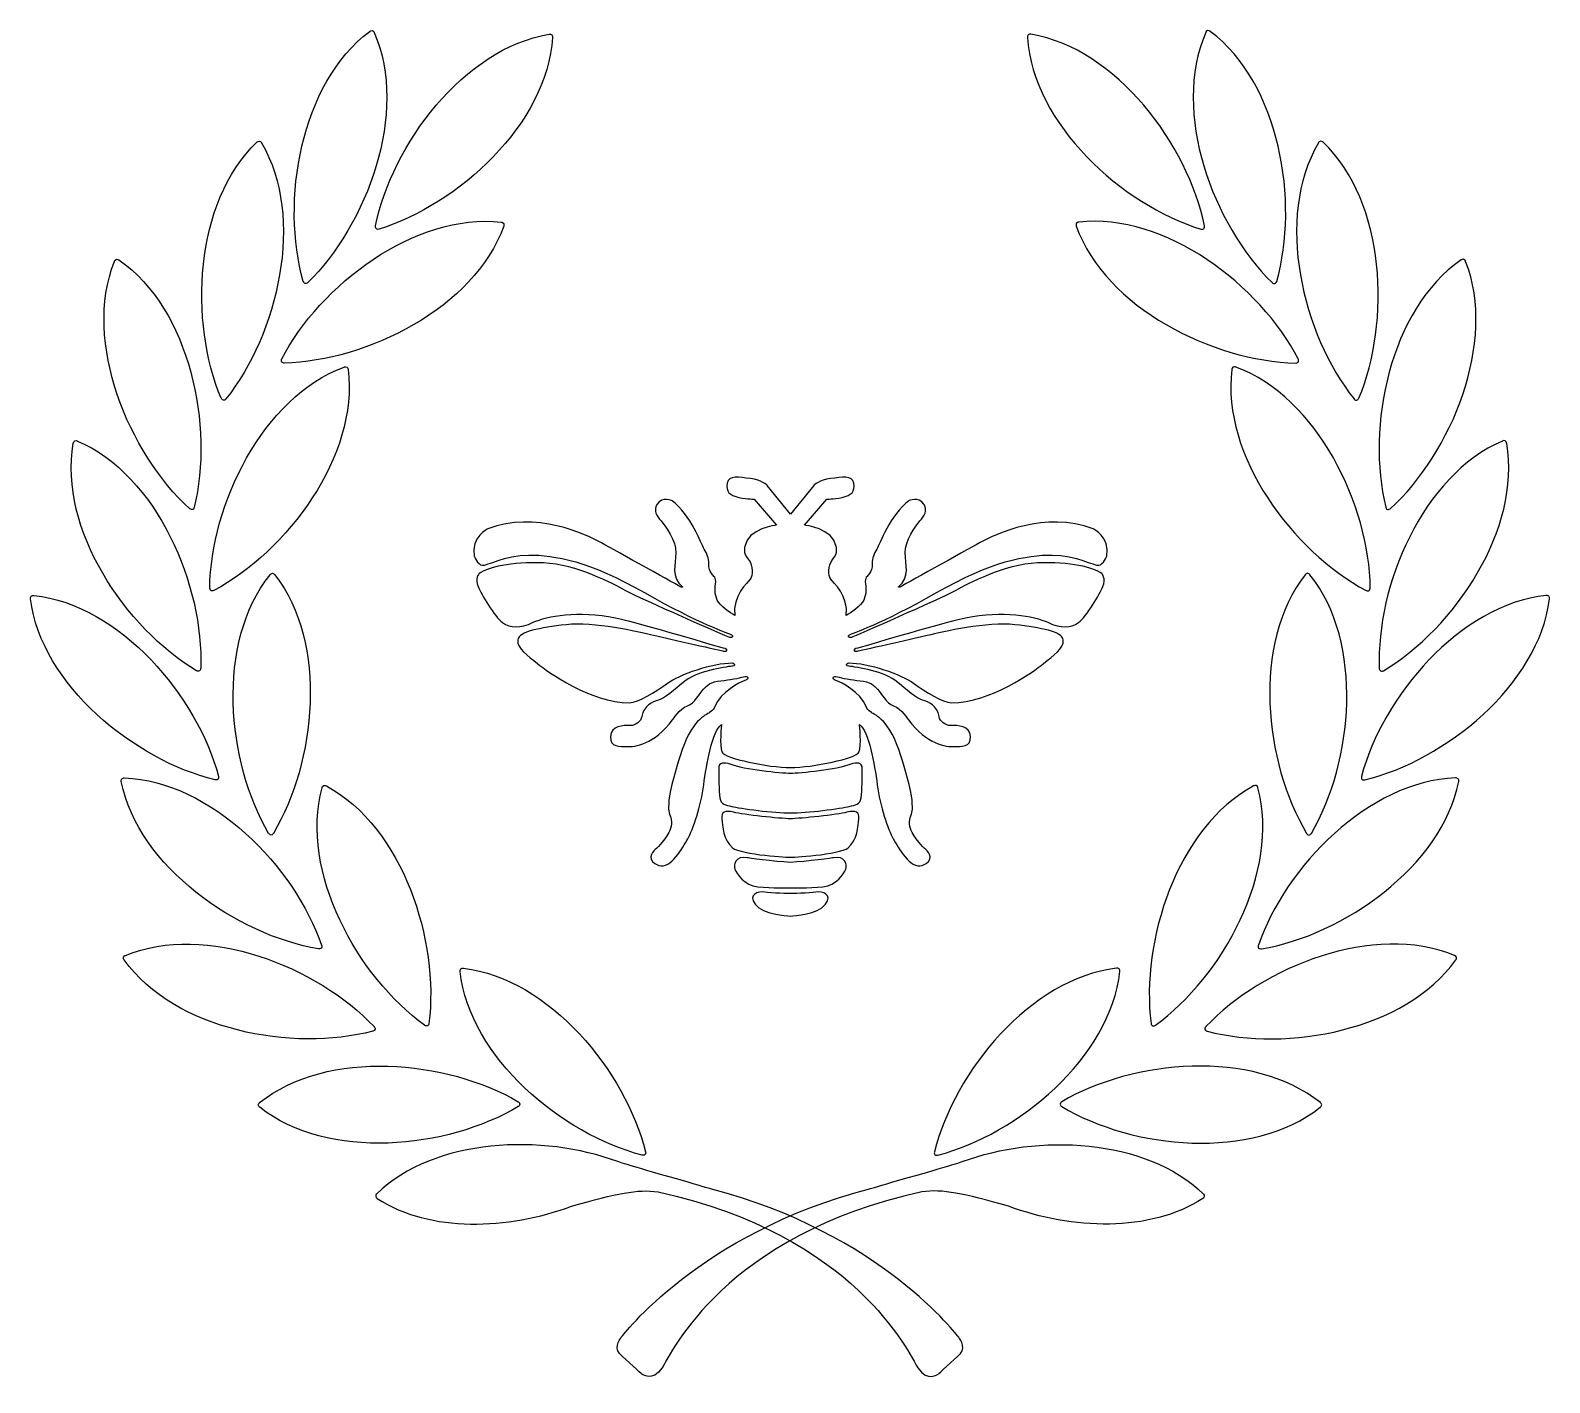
# Model space of a CAD drawing. Extents: x 6.7 to 14.23, y 20.86 to 27.56.
import ezdxf

# ---------------------------------------------------------------- set-up
doc = ezdxf.new("R2010")
doc.units = 0
doc.layers.add('CALQUE_1', color=7, linetype='CONTINUOUS')

# ---------------------------------------------------------------- blocks, each defined once
blk = doc.blocks.new('BLOCK_2')
at = {"layer": 'CALQUE_1', "color": 7}
for points, knots in [([(10.4682, 23.9054), (10.3587, 23.9054), (10.1413, 23.9508), (10.1285, 23.9824), (10.1157, 24.0139), (10.1265, 24.1185), (10.1265, 24.1185), (10.0792, 24.0859), (10.0526, 23.9222), (10.0388, 23.8196), (10.025, 23.7171), (9.9855, 23.5968), (9.9599, 23.5524), (9.9342, 23.5081), (9.876, 23.4015), (9.8159, 23.4212), (9.7557, 23.4409), (9.7794, 23.4873), (9.7981, 23.5001), (9.8169, 23.5129), (9.8484, 23.5553), (9.8612, 23.5761), (9.8741, 23.5968), (9.8849, 23.6324), (9.875, 23.6579), (9.8652, 23.6835), (9.8622, 23.6905), (9.8662, 23.7437), (9.8701, 23.797), (9.9037, 23.9035), (9.9214, 23.9636), (9.9766, 24.1422), (10.0496, 24.1659), (10.0674, 24.1777), (10.0851, 24.1894), (10.089, 24.1964), (10.093, 24.2082), (10.1216, 24.2772), (10.2173, 24.3296), (10.2429, 24.3365), (10.2685, 24.3434), (10.2567, 24.3631), (10.236, 24.3552), (10.2153, 24.3473), (10.165, 24.3394), (10.1236, 24.3354), (10.0738, 24.3307), (10.0535, 24.3118), (10.0368, 24.2931), (10.0149, 24.2686), (9.9963, 24.225), (9.9579, 24.2112), (9.9194, 24.1974), (9.8839, 24.1412), (9.8839, 24.1412), (9.7932, 24.0189), (9.6956, 24.008), (9.66, 24.009), (9.6245, 24.01), (9.5742, 24.0041), (9.5762, 24.0593), (9.5782, 24.1145), (9.6423, 24.1135), (9.6729, 24.1135), (9.7034, 24.1135), (9.7281, 24.1333), (9.732, 24.1579), (9.7419, 24.2142), (9.7843, 24.2299), (9.8149, 24.2388), (9.8454, 24.2477), (9.8879, 24.2871), (9.9519, 24.3374), (10.0161, 24.3877), (10.168, 24.4065), (10.1818, 24.4075), (10.1956, 24.4085), (10.1946, 24.4193), (10.1803, 24.4232), (10.0841, 24.4247), (9.9184, 24.3656), (9.8593, 24.3226), (9.8001, 24.2797), (9.7143, 24.2264), (9.6699, 24.2264), (9.4806, 24.2264), (9.2631, 24.3804), (9.2158, 24.4202), (9.1684, 24.4602), (9.1122, 24.4942), (9.1181, 24.5371), (9.124, 24.58), (9.2246, 24.5963), (9.3578, 24.6126), (9.4909, 24.6289), (9.7158, 24.5771), (9.7898, 24.5594), (9.8637, 24.5416), (10.1374, 24.4804), (10.1374, 24.4804), (10.1551, 24.4755), (10.156, 24.4941), (10.1443, 24.4962), (10.1063, 24.5031), (9.7466, 24.6159), (9.6018, 24.6461), (9.4155, 24.6851), (9.2606, 24.655), (9.1946, 24.6244), (9.1285, 24.5939), (9.0811, 24.5948), (9.0417, 24.6234), (9.0022, 24.652), (8.9381, 24.7635), (8.9214, 24.802), (8.9046, 24.8403), (8.9263, 24.866), (8.9263, 24.866), (8.9697, 24.8966), (9.0811, 24.9242), (9.2458, 24.9183), (9.4105, 24.9124), (9.591, 24.8137), (9.6502, 24.7822), (9.735, 24.7369), (10.1497, 24.5559), (10.167, 24.5495), (10.1803, 24.5445), (10.1882, 24.5578), (10.1758, 24.5633), (10.1665, 24.5687), (10.0171, 24.6161), (9.7458, 24.7714), (9.4746, 24.9266), (9.2986, 24.9588), (9.1728, 24.9573), (9.0516, 24.9558), (8.9657, 24.904), (8.9421, 24.907), (8.9184, 24.9099), (8.9021, 24.9513), (8.9021, 24.9513), (8.8844, 25.048), (8.9697, 25.0869), (8.9697, 25.0869), (9.2044, 25.1797), (9.4569, 25.0594), (9.5318, 25.0179), (9.6068, 24.9765), (9.9204, 24.802), (9.9273, 24.798), (9.9342, 24.794), (9.9342, 24.8009), (9.9342, 24.8009), (9.875, 24.8474), (9.8987, 24.9099), (9.9007, 24.9691), (9.9027, 25.0283), (9.8484, 25.1018), (9.8277, 25.1264), (9.807, 25.151), (9.7863, 25.1758), (9.808, 25.2092), (9.834, 25.2494), (9.8819, 25.226), (9.8819, 25.226), (9.9747, 25.157), (10.0269, 25.01), (10.0407, 24.9873), (10.0545, 24.9646), (10.0654, 24.941), (10.0634, 24.9163), (10.0615, 24.8917), (10.0693, 24.8759), (10.0782, 24.8641), (10.0871, 24.8523), (10.1019, 24.8478), (10.0974, 24.8153), (10.093, 24.7827), (10.093, 24.7531), (10.1122, 24.7235), (10.1315, 24.694), (10.1921, 24.6584), (10.1921, 24.6584), (10.1788, 24.7546), (10.2572, 24.8211), (10.2691, 24.8389), (10.2809, 24.8567), (10.2868, 24.9025), (10.2587, 24.9365), (10.2306, 24.9706), (10.2424, 25.0001), (10.2424, 25.0001), (10.2557, 25.0904), (10.3992, 25.1052), (10.3992, 25.1052), (10.3992, 25.1052), (10.2883, 25.2339), (10.2883, 25.2339), (10.2883, 25.2339), (10.2587, 25.2339), (10.2128, 25.2428), (10.167, 25.2517), (10.1463, 25.2724), (10.1551, 25.3138), (10.164, 25.3552), (10.2114, 25.3419), (10.2705, 25.336), (10.3236, 25.3307), (10.3534, 25.3019), (10.3534, 25.3019), (10.3534, 25.3019), (10.4682, 25.1599), (10.4682, 25.1599), (10.4682, 25.1599), (10.5831, 25.3019), (10.5831, 25.3019), (10.5831, 25.3019), (10.6128, 25.3307), (10.6659, 25.336), (10.7251, 25.3419), (10.7725, 25.3552), (10.7813, 25.3138), (10.7902, 25.2724), (10.7695, 25.2517), (10.7236, 25.2428), (10.6778, 25.2339), (10.6482, 25.2339), (10.6482, 25.2339), (10.6482, 25.2339), (10.5372, 25.1052), (10.5372, 25.1052), (10.5372, 25.1052), (10.6807, 25.0904), (10.694, 25.0001), (10.694, 25.0001), (10.7059, 24.9706), (10.6778, 24.9365), (10.6497, 24.9025), (10.6555, 24.8567), (10.6674, 24.8389), (10.6792, 24.8211), (10.7577, 24.7546), (10.7443, 24.6584), (10.7443, 24.6584), (10.805, 24.694), (10.8242, 24.7235), (10.8434, 24.7531), (10.8434, 24.7827), (10.839, 24.8153), (10.8345, 24.8478), (10.8494, 24.8523), (10.8582, 24.8641), (10.8671, 24.8759), (10.875, 24.8917), (10.8731, 24.9163), (10.871, 24.941), (10.8819, 24.9646), (10.8957, 24.9873), (10.9095, 25.01), (10.9618, 25.157), (11.0545, 25.226), (11.0545, 25.226), (11.1025, 25.2494), (11.1284, 25.2092), (11.1501, 25.1758), (11.1295, 25.151), (11.1087, 25.1264), (11.088, 25.1018), (11.0338, 25.0283), (11.0358, 24.9691), (11.0377, 24.9099), (11.0614, 24.8474), (11.0022, 24.8009), (11.0022, 24.8009), (11.0022, 24.794), (11.0091, 24.798), (11.016, 24.802), (11.3296, 24.9765), (11.4046, 25.0179), (11.4795, 25.0594), (11.732, 25.1797), (11.9667, 25.0869), (11.9667, 25.0869), (12.0521, 25.048), (12.0343, 24.9513), (12.0343, 24.9513), (12.018, 24.9099), (11.9944, 24.907), (11.9707, 24.904), (11.8849, 24.9558), (11.7636, 24.9573), (11.6378, 24.9588), (11.4618, 24.9266), (11.1906, 24.7714), (10.9194, 24.6161), (10.7699, 24.5687), (10.7606, 24.5633), (10.7483, 24.5578), (10.7561, 24.5445), (10.7695, 24.5495), (10.7868, 24.5559), (11.2015, 24.7369), (11.2863, 24.7822), (11.3455, 24.8137), (11.5259, 24.9124), (11.6906, 24.9183), (11.8553, 24.9242), (11.9668, 24.8966), (12.0101, 24.866), (12.0101, 24.866), (12.0318, 24.8403), (12.0151, 24.802), (11.9983, 24.7635), (11.9342, 24.652), (11.8948, 24.6234), (11.8553, 24.5948), (11.808, 24.5939), (11.7418, 24.6244), (11.6758, 24.655), (11.5209, 24.6851), (11.3346, 24.6461), (11.1899, 24.6159), (10.8301, 24.5031), (10.7922, 24.4962), (10.7804, 24.4941), (10.7813, 24.4755), (10.7991, 24.4804), (10.7991, 24.4804), (11.0728, 24.5416), (11.1467, 24.5594), (11.2207, 24.5771), (11.4455, 24.6289), (11.5787, 24.6126), (11.7118, 24.5963), (11.8124, 24.58), (11.8183, 24.5371), (11.8243, 24.4942), (11.7681, 24.4602), (11.7207, 24.4202), (11.6733, 24.3804), (11.4559, 24.2264), (11.2665, 24.2264), (11.2221, 24.2264), (11.1363, 24.2797), (11.0772, 24.3226), (11.018, 24.3656), (10.8523, 24.4247), (10.7561, 24.4232), (10.7419, 24.4193), (10.7409, 24.4085), (10.7547, 24.4075), (10.7685, 24.4065), (10.9204, 24.3877), (10.9845, 24.3374), (11.0486, 24.2871), (11.0909, 24.2477), (11.1216, 24.2388), (11.1521, 24.2299), (11.1945, 24.2142), (11.2044, 24.1579), (11.2083, 24.1333), (11.233, 24.1135), (11.2635, 24.1135), (11.2941, 24.1135), (11.3582, 24.1145), (11.3602, 24.0593), (11.3622, 24.0041), (11.3119, 24.01), (11.2764, 24.009), (11.2409, 24.008), (11.1433, 24.0189), (11.0525, 24.1412), (11.0525, 24.1412), (11.017, 24.1974), (10.9786, 24.2112), (10.9401, 24.225), (10.9215, 24.2686), (10.8997, 24.2931), (10.8828, 24.3118), (10.8626, 24.3307), (10.8128, 24.3354), (10.7714, 24.3394), (10.7211, 24.3473), (10.7004, 24.3552), (10.6797, 24.3631), (10.6679, 24.3434), (10.6935, 24.3365), (10.7191, 24.3296), (10.8148, 24.2772), (10.8434, 24.2082), (10.8474, 24.1964), (10.8513, 24.1894), (10.8691, 24.1777), (10.8868, 24.1659), (10.9598, 24.1422), (11.015, 23.9636), (11.0328, 23.9035), (11.0663, 23.797), (11.0703, 23.7437), (11.0742, 23.6905), (11.0713, 23.6835), (11.0614, 23.6579), (11.0516, 23.6324), (11.0624, 23.5968), (11.0752, 23.5761), (11.088, 23.5553), (11.1196, 23.5129), (11.1383, 23.5001), (11.1571, 23.4873), (11.1807, 23.4409), (11.1206, 23.4212), (11.0604, 23.4015), (11.0022, 23.5081), (10.9766, 23.5524), (10.951, 23.5968), (10.9115, 23.7171), (10.8977, 23.8196), (10.8839, 23.9222), (10.8573, 24.0859), (10.8099, 24.1185), (10.8099, 24.1185), (10.8208, 24.0139), (10.8079, 23.9824), (10.7951, 23.9508), (10.5777, 23.9054), (10.4682, 23.9054)], [0, 0, 0, 0, 1, 1, 1, 2, 2, 2, 3, 3, 3, 4, 4, 4, 5, 5, 5, 6, 6, 6, 7, 7, 7, 8, 8, 8, 9, 9, 9, 10, 10, 10, 11, 11, 11, 12, 12, 12, 13, 13, 13, 14, 14, 14, 15, 15, 15, 16, 16, 16, 17, 17, 17, 18, 18, 18, 19, 19, 19, 20, 20, 20, 21, 21, 21, 22, 22, 22, 23, 23, 23, 24, 24, 24, 25, 25, 25, 26, 26, 26, 27, 27, 27, 28, 28, 28, 29, 29, 29, 30, 30, 30, 31, 31, 31, 32, 32, 32, 33, 33, 33, 34, 34, 34, 35, 35, 35, 36, 36, 36, 37, 37, 37, 38, 38, 38, 39, 39, 39, 40, 40, 40, 41, 41, 41, 42, 42, 42, 43, 43, 43, 44, 44, 44, 45, 45, 45, 46, 46, 46, 47, 47, 47, 48, 48, 48, 49, 49, 49, 50, 50, 50, 51, 51, 51, 52, 52, 52, 53, 53, 53, 54, 54, 54, 55, 55, 55, 56, 56, 56, 57, 57, 57, 58, 58, 58, 59, 59, 59, 60, 60, 60, 61, 61, 61, 62, 62, 62, 63, 63, 63, 64, 64, 64, 65, 65, 65, 66, 66, 66, 67, 67, 67, 68, 68, 68, 69, 69, 69, 70, 70, 70, 71, 71, 71, 72, 72, 72, 73, 73, 73, 74, 74, 74, 75, 75, 75, 76, 76, 76, 77, 77, 77, 78, 78, 78, 79, 79, 79, 80, 80, 80, 81, 81, 81, 82, 82, 82, 83, 83, 83, 84, 84, 84, 85, 85, 85, 86, 86, 86, 87, 87, 87, 88, 88, 88, 89, 89, 89, 90, 90, 90, 91, 91, 91, 92, 92, 92, 93, 93, 93, 94, 94, 94, 95, 95, 95, 96, 96, 96, 97, 97, 97, 98, 98, 98, 99, 99, 99, 100, 100, 100, 101, 101, 101, 102, 102, 102, 103, 103, 103, 104, 104, 104, 105, 105, 105, 106, 106, 106, 107, 107, 107, 108, 108, 108, 109, 109, 109, 110, 110, 110, 111, 111, 111, 112, 112, 112, 113, 113, 113, 114, 114, 114, 115, 115, 115, 116, 116, 116, 117, 117, 117, 118, 118, 118, 119, 119, 119, 120, 120, 120, 121, 121, 121, 122, 122, 122, 123, 123, 123, 124, 124, 124, 125, 125, 125, 126, 126, 126, 127, 127, 127, 128, 128, 128, 129, 129, 129, 130, 130, 130, 131, 131, 131, 132, 132, 132, 133, 133, 133, 134, 134, 134, 135, 135, 135, 136, 136, 136, 137, 137, 137, 138, 138, 138, 139, 139, 139, 140, 140, 140, 141, 141, 141, 142, 142, 142, 142]), ([(10.4682, 23.6809), (10.3903, 23.679), (10.2143, 23.7036), (10.1778, 23.7125), (10.1455, 23.7203), (10.1236, 23.7223), (10.1186, 23.7559), (10.1137, 23.7894), (10.1127, 23.8673), (10.1127, 23.8999), (10.1127, 23.9324), (10.1403, 23.9314), (10.1699, 23.9215), (10.238, 23.8939), (10.4199, 23.8771), (10.4682, 23.8762), (10.5166, 23.8771), (10.6985, 23.8939), (10.7665, 23.9215), (10.7961, 23.9314), (10.8237, 23.9324), (10.8237, 23.8999), (10.8237, 23.8673), (10.8227, 23.7894), (10.8178, 23.7559), (10.8128, 23.7223), (10.7909, 23.7203), (10.7586, 23.7125), (10.7221, 23.7036), (10.5461, 23.679), (10.4682, 23.6809)], [0, 0, 0, 0, 1, 1, 1, 2, 2, 2, 3, 3, 3, 4, 4, 4, 5, 5, 5, 6, 6, 6, 7, 7, 7, 8, 8, 8, 9, 9, 9, 10, 10, 10, 10]), ([(10.4674, 23.461), (10.4674, 23.461), (10.2255, 23.4721), (10.1811, 23.5085), (10.1367, 23.5451), (10.1308, 23.6168), (10.1278, 23.6513), (10.1248, 23.6859), (10.1416, 23.6955), (10.187, 23.6837), (10.2324, 23.6719), (10.4181, 23.6527), (10.4674, 23.6518), (10.5167, 23.6527), (10.7024, 23.6719), (10.7478, 23.6837), (10.7931, 23.6955), (10.8099, 23.6859), (10.8069, 23.6513), (10.804, 23.6168), (10.7981, 23.5451), (10.7537, 23.5085), (10.7094, 23.4721), (10.4674, 23.461), (10.4674, 23.461)], [0, 0, 0, 0, 1, 1, 1, 2, 2, 2, 3, 3, 3, 4, 4, 4, 5, 5, 5, 6, 6, 6, 7, 7, 7, 8, 8, 8, 8]), ([(10.4674, 23.3091), (10.4674, 23.3091), (10.3744, 23.3091), (10.3063, 23.315), (10.2383, 23.321), (10.2028, 23.3791), (10.1929, 23.4018), (10.183, 23.4244), (10.1978, 23.4698), (10.2531, 23.459), (10.2531, 23.459), (10.3875, 23.4389), (10.4674, 23.436), (10.5472, 23.4389), (10.6817, 23.459), (10.6817, 23.459), (10.7369, 23.4698), (10.7517, 23.4244), (10.7419, 23.4018), (10.732, 23.3791), (10.6965, 23.321), (10.6285, 23.315), (10.5604, 23.3091), (10.4674, 23.3091), (10.4674, 23.3091)], [0, 0, 0, 0, 1, 1, 1, 2, 2, 2, 3, 3, 3, 4, 4, 4, 5, 5, 5, 6, 6, 6, 7, 7, 7, 8, 8, 8, 8]), ([(10.4674, 23.1701), (10.4457, 23.171), (10.3329, 23.1789), (10.2935, 23.2282), (10.2541, 23.2775), (10.3103, 23.2943), (10.3408, 23.2884), (10.3714, 23.2825), (10.4674, 23.2815), (10.4674, 23.2815), (10.4674, 23.2815), (10.5634, 23.2825), (10.5939, 23.2884), (10.6245, 23.2943), (10.6807, 23.2775), (10.6413, 23.2282), (10.6018, 23.1789), (10.4891, 23.171), (10.4674, 23.1701)], [0, 0, 0, 0, 1, 1, 1, 2, 2, 2, 3, 3, 3, 4, 4, 4, 5, 5, 5, 6, 6, 6, 6])]:
    blk.add_open_spline(points, degree=3, knots=knots, dxfattribs=at)
blk = doc.blocks.new('BLOCK_3')
at = {"layer": 'CALQUE_1', "color": 7}
for points, knots in [([(11.6558, 27.5364), (11.6567, 27.5362), (11.6575, 27.5361), (11.6584, 27.536), (12.0836, 27.4652), (12.437, 26.9867), (12.5179, 26.587), (12.5179, 26.587), (12.5189, 26.5768), (12.514, 26.5723), (12.5091, 26.5679), (12.5003, 26.5711), (12.5003, 26.5711), (12.1106, 26.6911), (11.6692, 27.0903), (11.6411, 27.5204), (11.6412, 27.5209), (11.6411, 27.5213), (11.6412, 27.5216), (11.6411, 27.5219), (11.6411, 27.5221), (11.6411, 27.5221), (11.6411, 27.5221), (11.6404, 27.5295), (11.6444, 27.5332), (11.6486, 27.5368), (11.6558, 27.5364), (11.6558, 27.5364)], [0, 0, 0, 0, 1, 1, 1, 2, 2, 2, 3, 3, 3, 4, 4, 4, 5, 5, 5, 6, 6, 6, 7, 7, 7, 8, 8, 8, 9, 9, 9, 9]), ([(12.5446, 27.5514), (12.5452, 27.5508), (12.546, 27.5503), (12.5468, 27.5498), (12.8923, 27.2921), (12.9872, 26.7049), (12.876, 26.3126), (12.876, 26.3126), (12.8722, 26.303), (12.8658, 26.3013), (12.8594, 26.2996), (12.853, 26.3065), (12.853, 26.3065), (12.5617, 26.5917), (12.3521, 27.1487), (12.5242, 27.5439), (12.5245, 27.5444), (12.5246, 27.5448), (12.5249, 27.545), (12.5249, 27.5453), (12.525, 27.5454), (12.525, 27.5454), (12.525, 27.5454), (12.5277, 27.5523), (12.533, 27.5538), (12.5384, 27.5551), (12.5446, 27.5514), (12.5446, 27.5514)], [0, 0, 0, 0, 1, 1, 1, 2, 2, 2, 3, 3, 3, 4, 4, 4, 5, 5, 5, 6, 6, 6, 7, 7, 7, 8, 8, 8, 9, 9, 9, 9]), ([(13.1034, 27.0034), (13.104, 27.0027), (13.1047, 27.0022), (13.1055, 27.0016), (13.4172, 26.7039), (13.4402, 26.1095), (13.2823, 25.7335), (13.2823, 25.7335), (13.2773, 25.7245), (13.2708, 25.7236), (13.2642, 25.7227), (13.2587, 25.7303), (13.2587, 25.7303), (13.0041, 26.0487), (12.8636, 26.627), (13.0824, 26.9985), (13.0826, 26.9989), (13.0829, 26.9992), (13.0831, 26.9994), (13.0832, 26.9997), (13.0833, 26.9999), (13.0833, 26.9999), (13.0833, 26.9999), (13.0868, 27.0064), (13.0923, 27.0072), (13.0977, 27.0079), (13.1034, 27.0034), (13.1034, 27.0034)], [0, 0, 0, 0, 1, 1, 1, 2, 2, 2, 3, 3, 3, 4, 4, 4, 5, 5, 5, 6, 6, 6, 7, 7, 7, 8, 8, 8, 9, 9, 9, 9]), ([(11.8932, 26.6053), (11.8941, 26.6054), (11.895, 26.6055), (11.8959, 26.6057), (12.3242, 26.6541), (12.7951, 26.2907), (12.9824, 25.9285), (12.9824, 25.9285), (12.9862, 25.9189), (12.9827, 25.9133), (12.9792, 25.9077), (12.9698, 25.9083), (12.9698, 25.9083), (12.5622, 25.9171), (12.0283, 26.18), (11.8834, 26.586), (11.8834, 26.5865), (11.8832, 26.5869), (11.8832, 26.5872), (11.883, 26.5874), (11.883, 26.5876), (11.883, 26.5876), (11.883, 26.5876), (11.8803, 26.5945), (11.8831, 26.5992), (11.8861, 26.6038), (11.8932, 26.6053), (11.8932, 26.6053)], [0, 0, 0, 0, 1, 1, 1, 2, 2, 2, 3, 3, 3, 4, 4, 4, 5, 5, 5, 6, 6, 6, 7, 7, 7, 8, 8, 8, 9, 9, 9, 9]), ([(13.8099, 26.4142), (13.8102, 26.4134), (13.8106, 26.4125), (13.811, 26.4117), (13.9687, 26.0106), (13.7396, 25.4616), (13.4383, 25.1869), (13.4383, 25.1869), (13.4299, 25.1808), (13.4237, 25.1827), (13.4173, 25.1846), (13.4155, 25.1938), (13.4155, 25.1938), (13.3184, 25.5898), (13.4341, 26.1736), (13.7887, 26.4186), (13.7891, 26.4189), (13.7895, 26.4191), (13.7898, 26.4192), (13.79, 26.4194), (13.7901, 26.4195), (13.7901, 26.4195), (13.7901, 26.4195), (13.7961, 26.4239), (13.8013, 26.4224), (13.8066, 26.4207), (13.8099, 26.4142), (13.8099, 26.4142)], [0, 0, 0, 0, 1, 1, 1, 2, 2, 2, 3, 3, 3, 4, 4, 4, 5, 5, 5, 6, 6, 6, 7, 7, 7, 8, 8, 8, 9, 9, 9, 9]), ([(12.671, 25.8894), (12.6719, 25.889), (12.6727, 25.8888), (12.6736, 25.8885), (13.0778, 25.7389), (13.3346, 25.2023), (13.3388, 24.7945), (13.3388, 24.7945), (13.3378, 24.7843), (13.3321, 24.7809), (13.3265, 24.7774), (13.3184, 24.7822), (13.3184, 24.7822), (12.9584, 24.9735), (12.6001, 25.4488), (12.6537, 25.8765), (12.6537, 25.877), (12.6538, 25.8774), (12.6539, 25.8777), (12.6539, 25.8779), (12.6539, 25.8782), (12.6539, 25.8782), (12.6539, 25.8782), (12.6546, 25.8855), (12.6592, 25.8884), (12.664, 25.8912), (12.671, 25.8894), (12.671, 25.8894)], [0, 0, 0, 0, 1, 1, 1, 2, 2, 2, 3, 3, 3, 4, 4, 4, 5, 5, 5, 6, 6, 6, 7, 7, 7, 8, 8, 8, 9, 9, 9, 9]), ([(14.0139, 25.5135), (14.014, 25.5126), (14.0142, 25.5118), (14.0144, 25.5108), (14.0889, 25.0863), (13.7548, 24.5941), (13.4047, 24.385), (13.4047, 24.385), (13.3954, 24.3807), (13.3896, 24.3838), (13.3837, 24.387), (13.3837, 24.3964), (13.3837, 24.3964), (13.3676, 24.8038), (13.5976, 25.3527), (13.994, 25.522), (13.9944, 25.5222), (13.9948, 25.5224), (13.9951, 25.5224), (13.9953, 25.5225), (13.9955, 25.5226), (13.9955, 25.5226), (13.9955, 25.5226), (14.0022, 25.5258), (14.0071, 25.5232), (14.0119, 25.5205), (14.0139, 25.5135), (14.0139, 25.5135)], [0, 0, 0, 0, 1, 1, 1, 2, 2, 2, 3, 3, 3, 4, 4, 4, 5, 5, 5, 6, 6, 6, 7, 7, 7, 8, 8, 8, 9, 9, 9, 9]), ([(13.0385, 24.8621), (13.039, 24.8613), (13.0397, 24.8607), (13.0403, 24.86), (13.3099, 24.5237), (13.2539, 23.9314), (13.0477, 23.5797), (13.0477, 23.5797), (13.0416, 23.5714), (13.035, 23.5714), (13.0284, 23.5713), (13.0238, 23.5796), (13.0238, 23.5796), (12.8137, 23.9289), (12.751, 24.5208), (13.0171, 24.86), (13.0173, 24.8603), (13.0176, 24.8607), (13.0178, 24.8608), (13.0179, 24.8611), (13.0181, 24.8612), (13.0181, 24.8612), (13.0181, 24.8612), (13.0224, 24.8672), (13.0279, 24.8673), (13.0334, 24.8673), (13.0385, 24.8621), (13.0385, 24.8621)], [0, 0, 0, 0, 1, 1, 1, 2, 2, 2, 3, 3, 3, 4, 4, 4, 5, 5, 5, 6, 6, 6, 7, 7, 7, 8, 8, 8, 9, 9, 9, 9]), ([(14.2268, 24.7433), (14.2267, 24.7424), (14.2266, 24.7415), (14.2265, 24.7406), (14.1726, 24.3129), (13.7084, 23.9409), (13.3123, 23.8443), (13.3123, 23.8443), (13.302, 23.8429), (13.2974, 23.8476), (13.2928, 23.8524), (13.2956, 23.8613), (13.2956, 23.8613), (13.4002, 24.2554), (13.7816, 24.7122), (14.2103, 24.7572), (14.2108, 24.7573), (14.2112, 24.7573), (14.2115, 24.7573), (14.2118, 24.7573), (14.212, 24.7574), (14.212, 24.7574), (14.212, 24.7574), (14.2193, 24.7584), (14.2232, 24.7545), (14.227, 24.7505), (14.2268, 24.7433), (14.2268, 24.7433)], [0, 0, 0, 0, 1, 1, 1, 2, 2, 2, 3, 3, 3, 4, 4, 4, 5, 5, 5, 6, 6, 6, 7, 7, 7, 8, 8, 8, 9, 9, 9, 9]), ([(13.7772, 23.8386), (13.777, 23.8377), (13.7768, 23.8368), (13.7767, 23.8359), (13.6923, 23.4132), (13.2025, 23.0755), (12.8005, 23.0076), (12.8005, 23.0076), (12.7902, 23.0069), (12.7859, 23.0119), (12.7816, 23.017), (12.785, 23.0258), (12.785, 23.0258), (12.9177, 23.4113), (13.3309, 23.8396), (13.7618, 23.8537), (13.7622, 23.8537), (13.7626, 23.8537), (13.763, 23.8537), (13.7632, 23.8537), (13.7635, 23.8537), (13.7635, 23.8537), (13.7635, 23.8537), (13.7708, 23.8542), (13.7744, 23.85), (13.778, 23.8458), (13.7772, 23.8386), (13.7772, 23.8386)], [0, 0, 0, 0, 1, 1, 1, 2, 2, 2, 3, 3, 3, 4, 4, 4, 5, 5, 5, 6, 6, 6, 7, 7, 7, 8, 8, 8, 9, 9, 9, 9]), ([(12.7819, 23.8076), (12.7821, 23.8067), (12.7824, 23.8058), (12.7827, 23.8049), (12.8946, 23.3887), (12.6056, 22.8687), (12.2755, 22.6294), (12.2755, 22.6294), (12.2666, 22.6242), (12.2605, 22.6269), (12.2544, 22.6295), (12.2536, 22.6388), (12.2536, 22.6388), (12.2014, 23.0432), (12.3816, 23.6104), (12.7614, 23.8142), (12.7618, 23.8145), (12.7622, 23.8147), (12.7625, 23.8148), (12.7627, 23.8149), (12.7629, 23.815), (12.7629, 23.815), (12.7629, 23.815), (12.7693, 23.8187), (12.7743, 23.8165), (12.7794, 23.8144), (12.7819, 23.8076), (12.7819, 23.8076)], [0, 0, 0, 0, 1, 1, 1, 2, 2, 2, 3, 3, 3, 4, 4, 4, 5, 5, 5, 6, 6, 6, 7, 7, 7, 8, 8, 8, 9, 9, 9, 9]), ([(13.7641, 22.9552), (13.7636, 22.9544), (13.7631, 22.9537), (13.7626, 22.9529), (13.5117, 22.6025), (12.9263, 22.4963), (12.5319, 22.5999), (12.5319, 22.5999), (12.5223, 22.6036), (12.5205, 22.6099), (12.5187, 22.6162), (12.5253, 22.6228), (12.5253, 22.6228), (12.8049, 22.9195), (13.3578, 23.1398), (13.7563, 22.9753), (13.7567, 22.9751), (13.7571, 22.9749), (13.7574, 22.9748), (13.7576, 22.9747), (13.7578, 22.9746), (13.7578, 22.9746), (13.7578, 22.9746), (13.7648, 22.972), (13.7663, 22.9667), (13.7678, 22.9614), (13.7641, 22.9552), (13.7641, 22.9552)], [0, 0, 0, 0, 1, 1, 1, 2, 2, 2, 3, 3, 3, 4, 4, 4, 5, 5, 5, 6, 6, 6, 7, 7, 7, 8, 8, 8, 9, 9, 9, 9]), ([(12.0992, 22.8985), (12.0991, 22.8976), (12.0991, 22.8967), (12.099, 22.8957), (12.0513, 22.4674), (11.5924, 22.0887), (11.1978, 21.9865), (11.1978, 21.9865), (11.1876, 21.9849), (11.1829, 21.9895), (11.1782, 21.9942), (11.1808, 22.0032), (11.1808, 22.0032), (11.2798, 22.3987), (11.6546, 22.861), (12.0826, 22.9122), (12.083, 22.9122), (12.0834, 22.9123), (12.0838, 22.9123), (12.0841, 22.9123), (12.0843, 22.9123), (12.0843, 22.9123), (12.0843, 22.9123), (12.0916, 22.9135), (12.0955, 22.9096), (12.0994, 22.9057), (12.0992, 22.8985), (12.0992, 22.8985)], [0, 0, 0, 0, 1, 1, 1, 2, 2, 2, 3, 3, 3, 4, 4, 4, 5, 5, 5, 6, 6, 6, 7, 7, 7, 8, 8, 8, 9, 9, 9, 9]), ([(13.0938, 22.2251), (13.0931, 22.2245), (13.0924, 22.2239), (13.0916, 22.2233), (12.7532, 21.9565), (12.1613, 22.0174), (11.8114, 22.2267), (11.8114, 22.2267), (11.8032, 22.2328), (11.8032, 22.2394), (11.8032, 22.246), (11.8114, 22.2505), (11.8114, 22.2505), (12.1625, 22.4577), (12.7549, 22.5154), (13.0918, 22.2465), (13.0922, 22.2463), (13.0925, 22.246), (13.0927, 22.2458), (13.093, 22.2456), (13.0932, 22.2454), (13.0932, 22.2454), (13.0932, 22.2454), (13.0991, 22.2411), (13.0991, 22.2356), (13.0991, 22.23), (13.0938, 22.2251), (13.0938, 22.2251)], [0, 0, 0, 0, 1, 1, 1, 2, 2, 2, 3, 3, 3, 4, 4, 4, 5, 5, 5, 6, 6, 6, 7, 7, 7, 8, 8, 8, 9, 9, 9, 9]), ([(12.514, 21.7929), (12.5135, 21.7936), (12.5129, 21.7941), (12.5123, 21.7947), (12.2242, 22.0735), (11.6893, 22.0923), (11.3188, 21.9545), (11.3073, 21.9509), (11.2715, 21.9397), (11.2224, 21.9249), (11.1094, 21.8917), (10.8597, 21.8201), (10.8597, 21.8201), (10.013, 21.5996), (9.6323, 21.0866), (9.6323, 21.0866), (9.6323, 21.0866), (9.5897, 21.0381), (9.622, 21.0043), (9.6544, 20.9705), (9.7323, 20.9028), (9.7323, 20.9028), (9.7323, 20.9028), (9.7852, 20.8602), (9.8322, 20.9337), (9.8792, 21.0071), (10.1419, 21.5896), (11.1185, 21.8047), (11.1185, 21.8047), (11.1185, 21.8047), (11.1185, 21.8047), (11.2232, 21.8191), (11.3211, 21.797), (11.5481, 21.7331), (11.863, 21.6178), (12.2452, 21.6013), (12.5099, 21.7717), (12.5106, 21.7721), (12.5113, 21.7726), (12.5121, 21.7731), (12.515, 21.7754), (12.5169, 21.7788), (12.5173, 21.7825), (12.5177, 21.7864), (12.5164, 21.7901), (12.514, 21.7929)], [0, 0, 0, 0, 1, 1, 1, 2, 2, 2, 3, 3, 3, 4, 4, 4, 5, 5, 5, 6, 6, 6, 7, 7, 7, 8, 8, 8, 9, 9, 9, 10, 10, 10, 11, 11, 11, 12, 12, 12, 13, 13, 13, 14, 14, 14, 15, 15, 15, 15])]:
    blk.add_open_spline(points, degree=3, knots=knots, dxfattribs=at)
blk = doc.blocks.new('BLOCK_4')
at = {"layer": 'CALQUE_1', "color": 7}
for points, knots in [([(8.3869, 27.5514), (8.3862, 27.5508), (8.3855, 27.5503), (8.3847, 27.5498), (8.0392, 27.2921), (7.9443, 26.7049), (8.0554, 26.3126), (8.0554, 26.3126), (8.0593, 26.303), (8.0656, 26.3013), (8.0721, 26.2996), (8.0784, 26.3065), (8.0784, 26.3065), (8.3698, 26.5917), (8.5793, 27.1487), (8.4072, 27.5439), (8.407, 27.5444), (8.4069, 27.5448), (8.4066, 27.545), (8.4066, 27.5453), (8.4065, 27.5454), (8.4065, 27.5454), (8.4065, 27.5454), (8.4038, 27.5523), (8.3985, 27.5538), (8.3931, 27.5551), (8.3869, 27.5514), (8.3869, 27.5514)], [0, 0, 0, 0, 1, 1, 1, 2, 2, 2, 3, 3, 3, 4, 4, 4, 5, 5, 5, 6, 6, 6, 7, 7, 7, 8, 8, 8, 9, 9, 9, 9]), ([(9.2757, 27.5364), (9.2748, 27.5362), (9.2739, 27.5361), (9.273, 27.536), (8.8478, 27.4652), (8.4945, 26.9867), (8.4135, 26.587), (8.4135, 26.587), (8.4126, 26.5768), (8.4175, 26.5723), (8.4224, 26.5679), (8.4312, 26.5711), (8.4312, 26.5711), (8.8208, 26.6911), (9.2623, 27.0903), (9.2904, 27.5204), (9.2903, 27.5209), (9.2904, 27.5213), (9.2903, 27.5216), (9.2904, 27.5219), (9.2904, 27.5221), (9.2904, 27.5221), (9.2904, 27.5221), (9.2911, 27.5295), (9.2871, 27.5332), (9.2829, 27.5368), (9.2757, 27.5364), (9.2757, 27.5364)], [0, 0, 0, 0, 1, 1, 1, 2, 2, 2, 3, 3, 3, 4, 4, 4, 5, 5, 5, 6, 6, 6, 7, 7, 7, 8, 8, 8, 9, 9, 9, 9]), ([(7.8281, 27.0034), (7.8274, 27.0027), (7.8267, 27.0022), (7.826, 27.0016), (7.5143, 26.7039), (7.4913, 26.1095), (7.6492, 25.7335), (7.6492, 25.7335), (7.6541, 25.7245), (7.6607, 25.7236), (7.6672, 25.7227), (7.6727, 25.7303), (7.6727, 25.7303), (7.9273, 26.0487), (8.0678, 26.627), (7.8491, 26.9985), (7.8488, 26.9989), (7.8486, 26.9992), (7.8484, 26.9994), (7.8483, 26.9997), (7.8482, 26.9999), (7.8482, 26.9999), (7.8482, 26.9999), (7.8447, 27.0064), (7.8392, 27.0072), (7.8337, 27.0079), (7.8281, 27.0034), (7.8281, 27.0034)], [0, 0, 0, 0, 1, 1, 1, 2, 2, 2, 3, 3, 3, 4, 4, 4, 5, 5, 5, 6, 6, 6, 7, 7, 7, 8, 8, 8, 9, 9, 9, 9]), ([(9.0382, 26.6053), (9.0374, 26.6054), (9.0365, 26.6055), (9.0356, 26.6057), (8.6073, 26.6541), (8.1364, 26.2907), (7.949, 25.9285), (7.949, 25.9285), (7.9453, 25.9189), (7.9488, 25.9133), (7.9523, 25.9077), (7.9617, 25.9083), (7.9617, 25.9083), (8.3693, 25.9171), (8.9032, 26.18), (9.048, 26.586), (9.0481, 26.5865), (9.0483, 26.5869), (9.0482, 26.5872), (9.0484, 26.5874), (9.0485, 26.5876), (9.0485, 26.5876), (9.0485, 26.5876), (9.0512, 26.5945), (9.0484, 26.5992), (9.0453, 26.6038), (9.0382, 26.6053), (9.0382, 26.6053)], [0, 0, 0, 0, 1, 1, 1, 2, 2, 2, 3, 3, 3, 4, 4, 4, 5, 5, 5, 6, 6, 6, 7, 7, 7, 8, 8, 8, 9, 9, 9, 9]), ([(7.1216, 26.4142), (7.1213, 26.4134), (7.1209, 26.4125), (7.1205, 26.4117), (6.9628, 26.0106), (7.1919, 25.4616), (7.4932, 25.1869), (7.4932, 25.1869), (7.5015, 25.1808), (7.5078, 25.1827), (7.5142, 25.1846), (7.516, 25.1938), (7.516, 25.1938), (7.6131, 25.5898), (7.4974, 26.1736), (7.1428, 26.4186), (7.1423, 26.4189), (7.142, 26.4191), (7.1417, 26.4192), (7.1415, 26.4194), (7.1413, 26.4195), (7.1413, 26.4195), (7.1413, 26.4195), (7.1354, 26.4239), (7.1301, 26.4224), (7.1249, 26.4207), (7.1216, 26.4142), (7.1216, 26.4142)], [0, 0, 0, 0, 1, 1, 1, 2, 2, 2, 3, 3, 3, 4, 4, 4, 5, 5, 5, 6, 6, 6, 7, 7, 7, 8, 8, 8, 9, 9, 9, 9]), ([(8.2604, 25.8894), (8.2596, 25.889), (8.2588, 25.8888), (8.2579, 25.8885), (7.8536, 25.7389), (7.5969, 25.2023), (7.5927, 24.7945), (7.5927, 24.7945), (7.5937, 24.7843), (7.5993, 24.7809), (7.605, 24.7774), (7.6131, 24.7822), (7.6131, 24.7822), (7.9731, 24.9735), (8.3313, 25.4488), (8.2778, 25.8765), (8.2777, 25.877), (8.2777, 25.8774), (8.2775, 25.8777), (8.2776, 25.8779), (8.2775, 25.8782), (8.2775, 25.8782), (8.2775, 25.8782), (8.2769, 25.8855), (8.2722, 25.8884), (8.2674, 25.8912), (8.2604, 25.8894), (8.2604, 25.8894)], [0, 0, 0, 0, 1, 1, 1, 2, 2, 2, 3, 3, 3, 4, 4, 4, 5, 5, 5, 6, 6, 6, 7, 7, 7, 8, 8, 8, 9, 9, 9, 9]), ([(6.9176, 25.5135), (6.9175, 25.5126), (6.9173, 25.5118), (6.9171, 25.5108), (6.8426, 25.0863), (7.1767, 24.5941), (7.5268, 24.385), (7.5268, 24.385), (7.5361, 24.3807), (7.5419, 24.3838), (7.5478, 24.387), (7.5477, 24.3964), (7.5477, 24.3964), (7.5638, 24.8038), (7.3339, 25.3527), (6.9375, 25.522), (6.9371, 25.5222), (6.9367, 25.5224), (6.9364, 25.5224), (6.9361, 25.5225), (6.9359, 25.5226), (6.9359, 25.5226), (6.9359, 25.5226), (6.9293, 25.5258), (6.9244, 25.5232), (6.9196, 25.5205), (6.9176, 25.5135), (6.9176, 25.5135)], [0, 0, 0, 0, 1, 1, 1, 2, 2, 2, 3, 3, 3, 4, 4, 4, 5, 5, 5, 6, 6, 6, 7, 7, 7, 8, 8, 8, 9, 9, 9, 9]), ([(7.893, 24.8621), (7.8924, 24.8613), (7.8918, 24.8607), (7.8912, 24.86), (7.6215, 24.5237), (7.6775, 23.9314), (7.8838, 23.5797), (7.8838, 23.5797), (7.8899, 23.5714), (7.8964, 23.5714), (7.9031, 23.5713), (7.9076, 23.5796), (7.9076, 23.5796), (8.1178, 23.9289), (8.1805, 24.5208), (7.9144, 24.86), (7.9142, 24.8603), (7.9139, 24.8607), (7.9137, 24.8608), (7.9135, 24.8611), (7.9134, 24.8612), (7.9134, 24.8612), (7.9134, 24.8612), (7.909, 24.8672), (7.9035, 24.8673), (7.898, 24.8673), (7.893, 24.8621), (7.893, 24.8621)], [0, 0, 0, 0, 1, 1, 1, 2, 2, 2, 3, 3, 3, 4, 4, 4, 5, 5, 5, 6, 6, 6, 7, 7, 7, 8, 8, 8, 9, 9, 9, 9]), ([(6.7047, 24.7433), (6.7048, 24.7424), (6.7049, 24.7415), (6.7049, 24.7406), (6.7588, 24.3129), (7.2231, 23.9409), (7.6192, 23.8443), (7.6192, 23.8443), (7.6294, 23.8429), (7.634, 23.8476), (7.6387, 23.8524), (7.6359, 23.8613), (7.6359, 23.8613), (7.5313, 24.2554), (7.1499, 24.7122), (6.7211, 24.7572), (6.7207, 24.7573), (6.7202, 24.7573), (6.72, 24.7573), (6.7197, 24.7573), (6.7195, 24.7574), (6.7195, 24.7574), (6.7195, 24.7574), (6.7122, 24.7584), (6.7083, 24.7545), (6.7045, 24.7505), (6.7047, 24.7433), (6.7047, 24.7433)], [0, 0, 0, 0, 1, 1, 1, 2, 2, 2, 3, 3, 3, 4, 4, 4, 5, 5, 5, 6, 6, 6, 7, 7, 7, 8, 8, 8, 9, 9, 9, 9]), ([(7.1543, 23.8386), (7.1545, 23.8377), (7.1546, 23.8368), (7.1548, 23.8359), (7.2392, 23.4132), (7.729, 23.0755), (8.131, 23.0076), (8.131, 23.0076), (8.1413, 23.0069), (8.1456, 23.0119), (8.1499, 23.017), (8.1464, 23.0258), (8.1464, 23.0258), (8.0138, 23.4113), (7.6005, 23.8396), (7.1697, 23.8537), (7.1692, 23.8537), (7.1688, 23.8537), (7.1685, 23.8537), (7.1682, 23.8537), (7.168, 23.8537), (7.168, 23.8537), (7.168, 23.8537), (7.1606, 23.8542), (7.1571, 23.85), (7.1535, 23.8458), (7.1543, 23.8386), (7.1543, 23.8386)], [0, 0, 0, 0, 1, 1, 1, 2, 2, 2, 3, 3, 3, 4, 4, 4, 5, 5, 5, 6, 6, 6, 7, 7, 7, 8, 8, 8, 9, 9, 9, 9]), ([(8.1496, 23.8076), (8.1494, 23.8067), (8.1491, 23.8058), (8.1488, 23.8049), (8.0368, 23.3887), (8.3259, 22.8687), (8.656, 22.6294), (8.656, 22.6294), (8.6649, 22.6242), (8.6709, 22.6269), (8.677, 22.6295), (8.6778, 22.6388), (8.6778, 22.6388), (8.7301, 23.0432), (8.5499, 23.6104), (8.17, 23.8142), (8.1697, 23.8145), (8.1693, 23.8147), (8.169, 23.8148), (8.1688, 23.8149), (8.1686, 23.815), (8.1686, 23.815), (8.1686, 23.815), (8.1622, 23.8187), (8.1572, 23.8165), (8.1521, 23.8144), (8.1496, 23.8076), (8.1496, 23.8076)], [0, 0, 0, 0, 1, 1, 1, 2, 2, 2, 3, 3, 3, 4, 4, 4, 5, 5, 5, 6, 6, 6, 7, 7, 7, 8, 8, 8, 9, 9, 9, 9]), ([(7.1673, 22.9552), (7.1679, 22.9544), (7.1684, 22.9537), (7.1689, 22.9529), (7.4198, 22.6025), (8.0052, 22.4963), (8.3995, 22.5999), (8.3995, 22.5999), (8.4092, 22.6036), (8.411, 22.6099), (8.4128, 22.6162), (8.4061, 22.6228), (8.4061, 22.6228), (8.1265, 22.9195), (7.5736, 23.1398), (7.1752, 22.9753), (7.1748, 22.9751), (7.1744, 22.9749), (7.1741, 22.9748), (7.1738, 22.9747), (7.1736, 22.9746), (7.1736, 22.9746), (7.1736, 22.9746), (7.1667, 22.972), (7.1652, 22.9667), (7.1637, 22.9614), (7.1673, 22.9552), (7.1673, 22.9552)], [0, 0, 0, 0, 1, 1, 1, 2, 2, 2, 3, 3, 3, 4, 4, 4, 5, 5, 5, 6, 6, 6, 7, 7, 7, 8, 8, 8, 9, 9, 9, 9]), ([(8.8323, 22.8985), (8.8323, 22.8976), (8.8324, 22.8967), (8.8325, 22.8957), (8.8801, 22.4674), (9.339, 22.0887), (9.7337, 21.9865), (9.7337, 21.9865), (9.7439, 21.9849), (9.7486, 21.9895), (9.7533, 21.9942), (9.7507, 22.0032), (9.7507, 22.0032), (9.6517, 22.3987), (9.2769, 22.861), (8.8489, 22.9122), (8.8485, 22.9122), (8.848, 22.9123), (8.8477, 22.9123), (8.8474, 22.9123), (8.8471, 22.9123), (8.8471, 22.9123), (8.8471, 22.9123), (8.8399, 22.9135), (8.836, 22.9096), (8.8321, 22.9057), (8.8323, 22.8985), (8.8323, 22.8985)], [0, 0, 0, 0, 1, 1, 1, 2, 2, 2, 3, 3, 3, 4, 4, 4, 5, 5, 5, 6, 6, 6, 7, 7, 7, 8, 8, 8, 9, 9, 9, 9]), ([(7.8377, 22.2251), (7.8384, 22.2245), (7.8391, 22.2239), (7.8398, 22.2233), (8.1783, 21.9565), (8.7701, 22.0174), (9.12, 22.2267), (9.12, 22.2267), (9.1283, 22.2328), (9.1283, 22.2394), (9.1283, 22.246), (9.12, 22.2505), (9.12, 22.2505), (8.7689, 22.4577), (8.1766, 22.5154), (7.8396, 22.2465), (7.8393, 22.2463), (7.839, 22.246), (7.8387, 22.2458), (7.8385, 22.2456), (7.8383, 22.2454), (7.8383, 22.2454), (7.8383, 22.2454), (7.8324, 22.2411), (7.8324, 22.2356), (7.8324, 22.23), (7.8377, 22.2251), (7.8377, 22.2251)], [0, 0, 0, 0, 1, 1, 1, 2, 2, 2, 3, 3, 3, 4, 4, 4, 5, 5, 5, 6, 6, 6, 7, 7, 7, 8, 8, 8, 9, 9, 9, 9]), ([(8.4174, 21.7929), (8.418, 21.7936), (8.4186, 21.7941), (8.4192, 21.7947), (8.7073, 22.0735), (9.2422, 22.0923), (9.6127, 21.9545), (9.6242, 21.9509), (9.66, 21.9397), (9.7091, 21.9249), (9.8221, 21.8917), (10.0718, 21.8201), (10.0718, 21.8201), (10.9184, 21.5996), (11.2992, 21.0866), (11.2992, 21.0866), (11.2992, 21.0866), (11.3418, 21.0381), (11.3095, 21.0043), (11.2771, 20.9705), (11.1992, 20.9028), (11.1992, 20.9028), (11.1992, 20.9028), (11.1463, 20.8602), (11.0993, 20.9337), (11.0523, 21.0071), (10.7896, 21.5896), (9.813, 21.8047), (9.813, 21.8047), (9.813, 21.8047), (9.813, 21.8047), (9.7082, 21.8191), (9.6104, 21.797), (9.3833, 21.7331), (9.0685, 21.6178), (8.6862, 21.6013), (8.4216, 21.7717), (8.4209, 21.7721), (8.4201, 21.7726), (8.4194, 21.7731), (8.4165, 21.7754), (8.4146, 21.7788), (8.4142, 21.7825), (8.4138, 21.7864), (8.4151, 21.7901), (8.4174, 21.7929)], [0, 0, 0, 0, 1, 1, 1, 2, 2, 2, 3, 3, 3, 4, 4, 4, 5, 5, 5, 6, 6, 6, 7, 7, 7, 8, 8, 8, 9, 9, 9, 10, 10, 10, 11, 11, 11, 12, 12, 12, 13, 13, 13, 14, 14, 14, 15, 15, 15, 15])]:
    blk.add_open_spline(points, degree=3, knots=knots, dxfattribs=at)

msp = doc.modelspace()

# ---------------------------------------------------------------- block references
at = {"layer": 'CALQUE_1'}
for name in ['BLOCK_4', 'BLOCK_3', 'BLOCK_2']:
    msp.add_blockref(name, (0, 0), dxfattribs=at)

doc.saveas('drawing.dxf')
